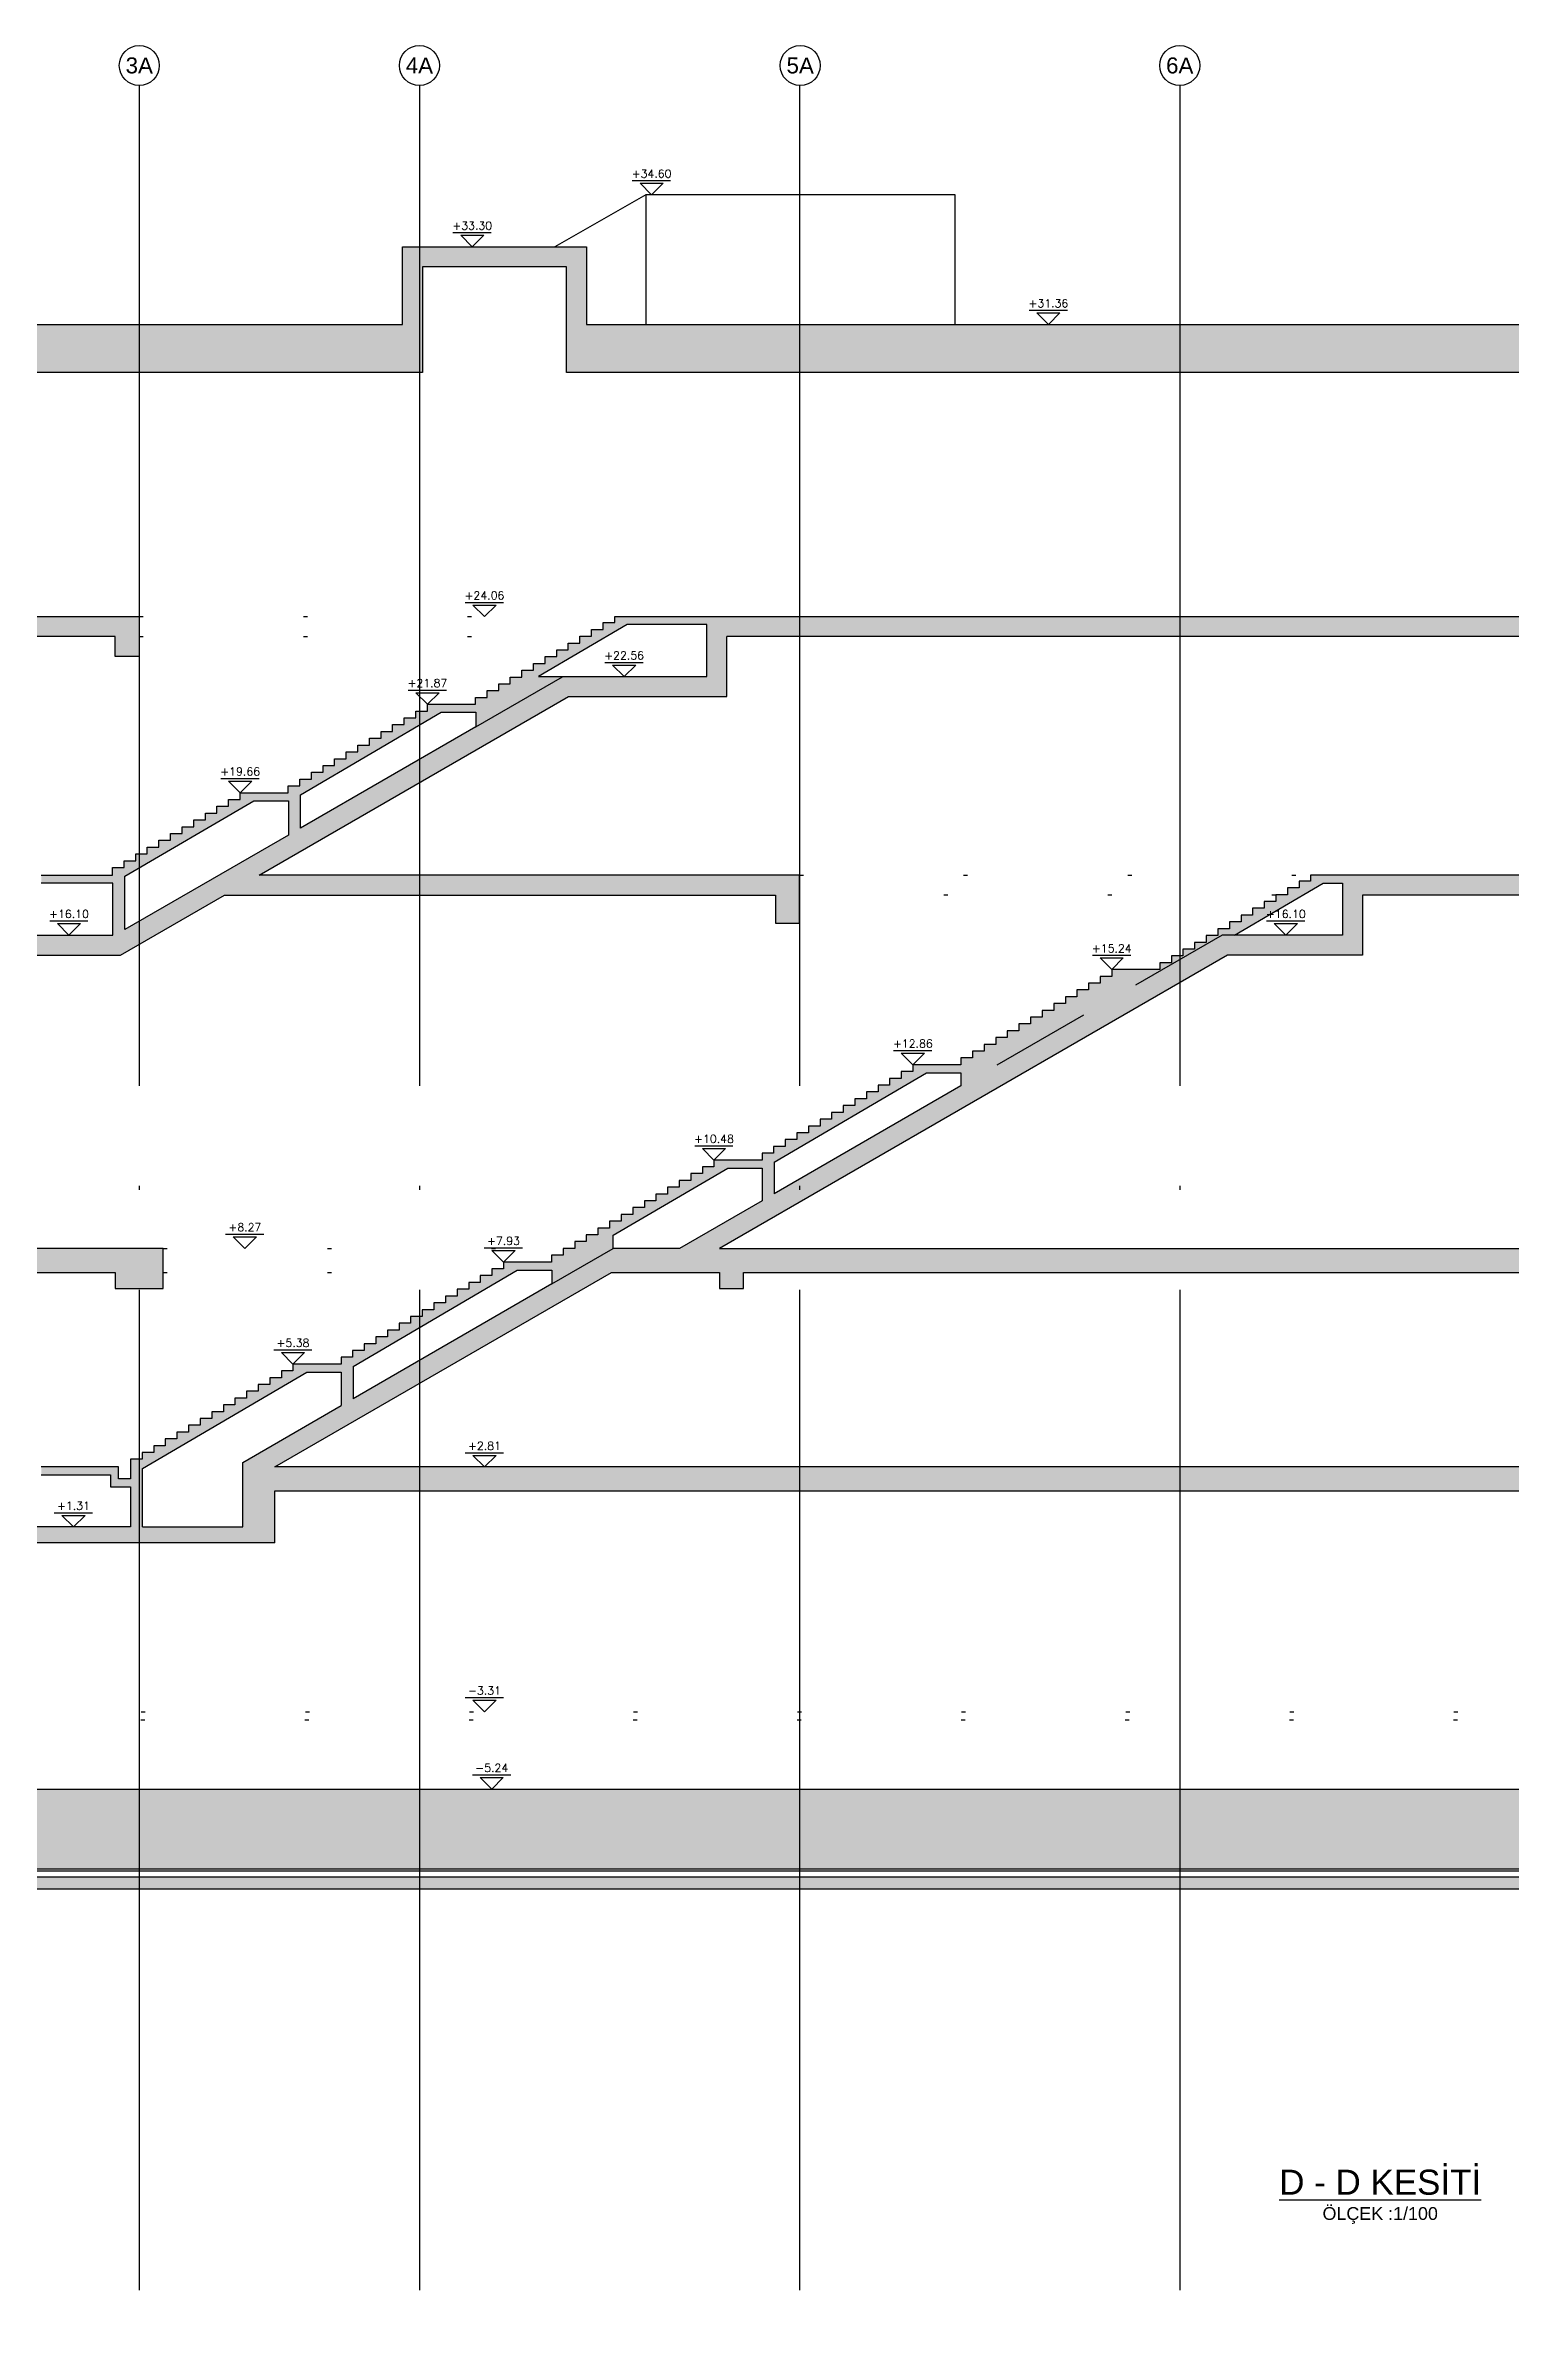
# Model space of a CAD drawing. Header units: inches. Extents: x 400392 to 401495, y 4543971 to 4544133.
# Drawn here: x 400915.8 to 400952.4, y 4543985.5 to 4544042.3 of the extents above; entities that cross this region are included whole.
import ezdxf
from ezdxf.enums import TextEntityAlignment as Align

# ---------------------------------------------------------------- set-up
doc = ezdxf.new("R2010")
doc.units = ezdxf.units.IN
doc.header["$MEASUREMENT"] = 0
for name, pattern in [('AKS', [3, 2.5, -0.25, 0, -0.25]), ('CIZGI', [0.4, 0.25, -0.15]), ('CONTINU', [0]), ('Dot', [4, 0, -4])]:
    doc.linetypes.add(name, pattern=pattern)
for name, color, linetype in [('aks prota', 2, 'AKS'), ('caks prota', 4, 'Continuous'), ('görünüş prota', 4, 'Continuous'), ('kesik prota', 2, 'CIZGI'), ('kesit prota', 1, 'Continuous'), ('kesit tarama prota', 252, 'Continuous'), ('kot prota', 4, 'Continuous'), ('PRT-CST-rc_level', 6, 'Continuous'), ('PRT-CST-rc_levermark', 4, 'Continuous'), ('t35 prota', 3, 'Continuous'), ('taks prota', 7, 'Continuous'), ('tplan prota', 7, 'Continuous')]:
    doc.layers.add(name, color=color, linetype=linetype)
doc.styles.add('Arial', font='Arial.ttf')
doc.styles.add('OLCU', font='romanstw.shx')
doc.styles.add('TAKS', font='Arial Unicode.ttf')

# ---------------------------------------------------------------- blocks, each defined once
blk = doc.blocks.new('KOTK5')
at = {"layer": 'PRT-CST-rc_levermark'}
blk.add_line((217, 160), (-213, 160), dxfattribs=at)
blk.add_lwpolyline([(130, 130), (-130, 130), (0, 0)], close=True, dxfattribs=at)
at = {"layer": 'PRT-CST-rc_level', "style": 'OLCU'}
blk.add_attdef('000.00', text='', height=90, dxfattribs=at).set_placement((0, 193), align=Align.CENTER)

msp = doc.modelspace()

# ---------------------------------------------------------------- hatches: boundary and pattern name
at = {"layer": 'kesit tarama prota'}
h = msp.add_hatch(color=256, dxfattribs=at)
h.dxf.hatch_style = 1
h.paths.add_polyline_path([(401009.087, 4544035.373), (400929.311, 4544035.373), (400929.311, 4544037.313), (400924.708, 4544037.313), (400924.708, 4544035.373), (400903.884, 4544035.373), (400903.884, 4544004.623), (400903.484, 4544004.623), (400903.484, 4544004.223), (400905.884, 4544004.223), (400905.884, 4544006.223), (400913.984, 4544006.223), (400913.984, 4544004.923), (400921.521, 4544004.923), (400921.521, 4544006.223), (401005.385, 4544006.223), (401005.385, 4544005.553), (401009.468, 4544005.553), (401009.468, 4544005.953), (401008.787, 4544005.953), (401008.787, 4544021.113), (401009.087, 4544021.113), (401009.087, 4544021.613), (400989.648, 4544021.613), (400989.648, 4544020.313), (400991.689, 4544020.313), (400991.689, 4544021.113), (401005.385, 4544021.113), (401005.385, 4544012.283), (400995.602, 4544012.283), (400995.602, 4544014.583), (400996.293, 4544014.583), (400996.293, 4544014.983), (400973.825, 4544014.983), (400973.825, 4544014.583), (400974.506, 4544014.583), (400974.506, 4544012.283), (400932.632, 4544012.283), (400945.328, 4544019.613), (400948.697, 4544019.613), (400948.697, 4544021.113), (400953.892, 4544021.113), (400953.892, 4544019.613), (400960.192, 4544019.613), (400960.192, 4544021.113), (400978.418, 4544021.113), (400978.418, 4544020.313), (400979.61, 4544020.313), (400979.61, 4544019.613), (400981.917, 4544019.613), (400989.56, 4544016.043), (400989.56, 4544016.62), (400984.759, 4544018.863), (400985.629, 4544018.863), (400986.469, 4544018.478), (400986.469, 4544018.823), (400986.469, 4544018.993), (400986.098, 4544018.993), (400986.098, 4544019.163), (400984.325, 4544019.163), (400984.325, 4544019.333), (400983.955, 4544019.333), (400983.955, 4544019.503), (400983.544, 4544019.503), (400983.544, 4544019.43), (400982.083, 4544020.113), (400980.461, 4544020.113), (400980.461, 4544021.613), (400960.88, 4544021.613), (400968.605, 4544026.073), (400972.627, 4544026.073), (400972.627, 4544027.573), (400978.929, 4544027.573), (400978.929, 4544026.573), (400979.95, 4544026.573), (400979.95, 4544027.573), (401009.087, 4544027.573), (401009.087, 4544028.073), (400969.803, 4544028.073), (400969.803, 4544027.923), (400969.513, 4544027.923), (400969.513, 4544027.753), (400969.223, 4544027.753), (400969.223, 4544027.583), (400968.933, 4544027.583), (400968.933, 4544027.413), (400968.643, 4544027.413), (400968.643, 4544027.243), (400968.353, 4544027.243), (400968.353, 4544027.073), (400968.063, 4544027.073), (400968.063, 4544026.903), (400967.773, 4544026.903), (400967.773, 4544026.733), (400967.483, 4544026.733), (400967.483, 4544026.563), (400967.193, 4544026.563), (400967.193, 4544026.393), (400966.903, 4544026.393), (400966.903, 4544026.223), (400966.613, 4544026.223), (400966.613, 4544026.053), (400966.323, 4544026.053), (400966.323, 4544025.883), (400965.133, 4544025.883), (400965.133, 4544025.713), (400964.843, 4544025.713), (400964.843, 4544025.543), (400964.553, 4544025.543), (400964.553, 4544025.373), (400964.263, 4544025.373), (400964.263, 4544025.203), (400963.973, 4544025.203), (400963.973, 4544025.033), (400963.683, 4544025.033), (400963.683, 4544024.863), (400963.393, 4544024.863), (400963.393, 4544024.693), (400963.103, 4544024.693), (400963.103, 4544024.523), (400962.813, 4544024.523), (400962.813, 4544024.353), (400962.523, 4544024.353), (400962.523, 4544024.183), (400962.233, 4544024.183), (400962.233, 4544024.013), (400961.943, 4544024.013), (400961.943, 4544023.843), (400961.653, 4544023.843), (400961.653, 4544023.673), (400960.463, 4544023.673), (400960.463, 4544023.503), (400960.173, 4544023.503), (400960.173, 4544023.333), (400959.883, 4544023.333), (400959.883, 4544023.163), (400959.593, 4544023.163), (400959.593, 4544022.993), (400959.303, 4544022.993), (400959.303, 4544022.823), (400959.013, 4544022.823), (400959.013, 4544022.653), (400958.723, 4544022.653), (400958.723, 4544022.483), (400958.433, 4544022.483), (400958.433, 4544022.313), (400958.143, 4544022.313), (400958.143, 4544022.143), (400957.853, 4544022.143), (400957.853, 4544021.973), (400957.563, 4544021.973), (400957.563, 4544021.803), (400957.273, 4544021.803), (400957.273, 4544021.613), (400955.517, 4544021.613), (400955.517, 4544021.413), (400957.283, 4544021.413), (400957.283, 4544020.113), (400954.392, 4544020.113), (400954.392, 4544021.413), (400954.717, 4544021.413), (400954.717, 4544021.613), (400947.405, 4544021.613), (400947.405, 4544021.463), (400947.115, 4544021.463), (400947.115, 4544021.293), (400946.825, 4544021.293), (400946.825, 4544021.123), (400946.535, 4544021.123), (400946.535, 4544020.953), (400946.245, 4544020.953), (400946.245, 4544020.783), (400945.955, 4544020.783), (400945.955, 4544020.613), (400945.665, 4544020.613), (400945.665, 4544020.443), (400945.375, 4544020.443), (400945.375, 4544020.273), (400945.085, 4544020.273), (400945.085, 4544020.103), (400944.795, 4544020.103), (400944.795, 4544019.933), (400944.505, 4544019.933), (400944.505, 4544019.763), (400944.215, 4544019.763), (400944.215, 4544019.593), (400943.925, 4544019.593), (400943.925, 4544019.423), (400943.635, 4544019.423), (400943.635, 4544019.253), (400942.435, 4544019.253), (400942.435, 4544019.083), (400942.145, 4544019.083), (400942.145, 4544018.913), (400941.855, 4544018.913), (400941.855, 4544018.743), (400941.565, 4544018.743), (400941.565, 4544018.573), (400941.275, 4544018.573), (400941.275, 4544018.403), (400940.985, 4544018.403), (400940.985, 4544018.233), (400940.695, 4544018.233), (400940.695, 4544018.063), (400940.405, 4544018.063), (400940.405, 4544017.893), (400940.115, 4544017.893), (400940.115, 4544017.723), (400939.825, 4544017.723), (400939.825, 4544017.553), (400939.535, 4544017.553), (400939.535, 4544017.383), (400939.245, 4544017.383), (400939.245, 4544017.213), (400938.955, 4544017.213), (400938.955, 4544017.043), (400938.665, 4544017.043), (400938.665, 4544016.873), (400937.465, 4544016.873), (400937.465, 4544016.703), (400937.175, 4544016.703), (400937.175, 4544016.533), (400936.885, 4544016.533), (400936.885, 4544016.363), (400936.595, 4544016.363), (400936.595, 4544016.193), (400936.305, 4544016.193), (400936.305, 4544016.023), (400936.015, 4544016.023), (400936.015, 4544015.853), (400935.725, 4544015.853), (400935.725, 4544015.683), (400935.435, 4544015.683), (400935.435, 4544015.513), (400935.145, 4544015.513), (400935.145, 4544015.343), (400934.855, 4544015.343), (400934.855, 4544015.173), (400934.565, 4544015.173), (400934.565, 4544015.003), (400934.275, 4544015.003), (400934.275, 4544014.833), (400933.985, 4544014.833), (400933.985, 4544014.663), (400933.695, 4544014.663), (400933.695, 4544014.493), (400932.495, 4544014.493), (400932.495, 4544014.323), (400932.205, 4544014.323), (400932.205, 4544014.153), (400931.915, 4544014.153), (400931.915, 4544013.983), (400931.625, 4544013.983), (400931.625, 4544013.813), (400931.335, 4544013.813), (400931.335, 4544013.643), (400931.045, 4544013.643), (400931.045, 4544013.473), (400930.755, 4544013.473), (400930.755, 4544013.303), (400930.465, 4544013.303), (400930.465, 4544013.133), (400930.175, 4544013.133), (400930.175, 4544012.963), (400929.885, 4544012.963), (400929.885, 4544012.793), (400929.595, 4544012.793), (400929.595, 4544012.623), (400929.305, 4544012.623), (400929.305, 4544012.453), (400929.015, 4544012.453), (400929.015, 4544012.283), (400928.725, 4544012.283), (400928.725, 4544012.113), (400928.435, 4544012.113), (400928.435, 4544011.943), (400927.235, 4544011.943), (400927.235, 4544011.773), (400926.945, 4544011.773), (400926.945, 4544011.603), (400926.655, 4544011.603), (400926.655, 4544011.433), (400926.365, 4544011.433), (400926.365, 4544011.263), (400926.075, 4544011.263), (400926.075, 4544011.093), (400925.785, 4544011.093), (400925.785, 4544010.923), (400925.495, 4544010.923), (400925.495, 4544010.753), (400925.205, 4544010.753), (400925.205, 4544010.583), (400924.915, 4544010.583), (400924.915, 4544010.413), (400924.625, 4544010.413), (400924.625, 4544010.243), (400924.335, 4544010.243), (400924.335, 4544010.073), (400924.045, 4544010.073), (400924.045, 4544009.903), (400923.755, 4544009.903), (400923.755, 4544009.733), (400923.465, 4544009.733), (400923.465, 4544009.563), (400923.175, 4544009.563), (400923.175, 4544009.393), (400921.975, 4544009.393), (400921.975, 4544009.223), (400921.685, 4544009.223), (400921.685, 4544009.053), (400921.395, 4544009.053), (400921.395, 4544008.883), (400921.105, 4544008.883), (400921.105, 4544008.713), (400920.815, 4544008.713), (400920.815, 4544008.543), (400920.525, 4544008.543), (400920.525, 4544008.373), (400920.235, 4544008.373), (400920.235, 4544008.203), (400919.945, 4544008.203), (400919.945, 4544008.033), (400919.655, 4544008.033), (400919.655, 4544007.863), (400919.365, 4544007.863), (400919.365, 4544007.693), (400919.075, 4544007.693), (400919.075, 4544007.523), (400918.785, 4544007.523), (400918.785, 4544007.353), (400918.495, 4544007.353), (400918.495, 4544007.183), (400918.205, 4544007.183), (400918.205, 4544007.013), (400917.915, 4544007.013), (400917.915, 4544006.523), (400917.615, 4544006.523), (400917.615, 4544006.823), (400915.684, 4544006.823), (400915.684, 4544006.623), (400917.415, 4544006.623), (400917.415, 4544006.323), (400917.915, 4544006.323), (400917.915, 4544005.323), (400914.584, 4544005.323), (400914.584, 4544006.623), (400914.884, 4544006.623), (400914.884, 4544006.823), (400905.884, 4544006.823), (400905.884, 4544011.683), (400917.534, 4544011.683), (400917.534, 4544011.283), (400918.734, 4544011.283), (400918.734, 4544012.283), (400905.384, 4544012.283), (400905.384, 4544021.113), (400912.934, 4544021.113), (400912.934, 4544019.613), (400917.668, 4544019.613), (400920.266, 4544021.113), (400934.034, 4544021.113), (400934.034, 4544020.413), (400934.634, 4544020.413), (400934.634, 4544021.613), (400921.132, 4544021.613), (400928.857, 4544026.073), (400932.819, 4544026.073), (400932.819, 4544027.573), (400960.634, 4544027.573), (400960.634, 4544028.073), (400930.015, 4544028.073), (400930.015, 4544027.923), (400929.725, 4544027.923), (400929.725, 4544027.753), (400929.435, 4544027.753), (400929.435, 4544027.583), (400929.145, 4544027.583), (400929.145, 4544027.413), (400928.855, 4544027.413), (400928.855, 4544027.243), (400928.565, 4544027.243), (400928.565, 4544027.073), (400928.275, 4544027.073), (400928.275, 4544026.903), (400927.985, 4544026.903), (400927.985, 4544026.733), (400927.695, 4544026.733), (400927.695, 4544026.563), (400927.405, 4544026.563), (400927.405, 4544026.393), (400927.115, 4544026.393), (400927.115, 4544026.223), (400926.825, 4544026.223), (400926.825, 4544026.053), (400926.535, 4544026.053), (400926.535, 4544025.883), (400925.335, 4544025.883), (400925.335, 4544025.713), (400925.045, 4544025.713), (400925.045, 4544025.543), (400924.755, 4544025.543), (400924.755, 4544025.373), (400924.465, 4544025.373), (400924.465, 4544025.203), (400924.175, 4544025.203), (400924.175, 4544025.033), (400923.885, 4544025.033), (400923.885, 4544024.863), (400923.595, 4544024.863), (400923.595, 4544024.693), (400923.305, 4544024.693), (400923.305, 4544024.523), (400923.015, 4544024.523), (400923.015, 4544024.353), (400922.725, 4544024.353), (400922.725, 4544024.183), (400922.435, 4544024.183), (400922.435, 4544024.013), (400922.145, 4544024.013), (400922.145, 4544023.843), (400921.855, 4544023.843), (400921.855, 4544023.673), (400920.655, 4544023.673), (400920.655, 4544023.503), (400920.365, 4544023.503), (400920.365, 4544023.333), (400920.075, 4544023.333), (400920.075, 4544023.163), (400919.785, 4544023.163), (400919.785, 4544022.993), (400919.495, 4544022.993), (400919.495, 4544022.823), (400919.205, 4544022.823), (400919.205, 4544022.653), (400918.915, 4544022.653), (400918.915, 4544022.483), (400918.625, 4544022.483), (400918.625, 4544022.313), (400918.335, 4544022.313), (400918.335, 4544022.143), (400918.045, 4544022.143), (400918.045, 4544021.973), (400917.755, 4544021.973), (400917.755, 4544021.803), (400917.465, 4544021.803), (400917.465, 4544021.613), (400915.684, 4544021.613), (400915.684, 4544021.413), (400917.475, 4544021.413), (400917.475, 4544020.113), (400913.434, 4544020.113), (400913.434, 4544021.113), (400914.584, 4544021.113), (400914.584, 4544021.413), (400914.884, 4544021.413), (400914.884, 4544021.613), (400905.384, 4544021.613), (400905.384, 4544027.573), (400917.534, 4544027.573), (400917.534, 4544027.073), (400918.134, 4544027.073), (400918.134, 4544028.073), (400905.384, 4544028.073), (400905.384, 4544034.173), (400925.208, 4544034.173), (400925.208, 4544036.813), (400928.811, 4544036.813), (400928.811, 4544034.173), (401009.087, 4544034.173)])
h.paths.add_polyline_path([(400932.319, 4544027.873), (400932.319, 4544026.573), (400928.108, 4544026.573), (400930.325, 4544027.873)], flags=16)
h.paths.add_polyline_path([(400926.545, 4544025.683), (400926.545, 4544025.316), (400922.165, 4544022.787), (400922.165, 4544023.623), (400925.679, 4544025.683)], flags=16)
h.paths.add_polyline_path([(400945.498, 4544020.113), (400947.715, 4544021.413), (400948.197, 4544021.413), (400948.197, 4544020.113)], flags=16)
h.paths.add_polyline_path([(400937.809, 4544016.673), (400938.665, 4544016.673), (400938.665, 4544016.343), (400933.995, 4544013.647), (400933.995, 4544014.437)], flags=16)
h.paths.add_polyline_path([(400921.865, 4544023.473), (400921.865, 4544022.614), (400917.775, 4544020.252), (400917.775, 4544021.583), (400920.999, 4544023.473)], flags=16)
h.paths.add_polyline_path([(400933.695, 4544014.293), (400933.695, 4544013.474), (400931.632, 4544012.283), (400929.978, 4544012.283), (400929.978, 4544012.615), (400932.839, 4544014.293)], flags=16)
h.paths.add_polyline_path([(400959.62, 4544011.683), (400959.62, 4544011.283), (401005.385, 4544011.283), (401005.385, 4544006.823), (400921.521, 4544006.823), (400929.938, 4544011.683), (400932.634, 4544011.683), (400932.634, 4544011.283), (400933.234, 4544011.283), (400933.234, 4544011.683)], flags=16)
h.paths.add_polyline_path([(400928.445, 4544011.743), (400928.445, 4544011.398), (400923.475, 4544008.529), (400923.475, 4544009.337), (400927.579, 4544011.743)], flags=16)
h.paths.add_polyline_path([(400957.583, 4544021.583), (400960.808, 4544023.473), (400961.653, 4544023.473), (400961.653, 4544022.637), (400959.692, 4544021.505), (400959.692, 4544020.113), (400957.583, 4544020.113)], flags=16)
h.paths.add_polyline_path([(400961.953, 4544023.617), (400965.478, 4544025.683), (400966.323, 4544025.683), (400966.323, 4544025.333), (400961.953, 4544022.81)], flags=16)
h.paths.add_polyline_path([(400923.175, 4544009.193), (400923.175, 4544008.356), (400920.721, 4544006.938), (400920.721, 4544005.323), (400918.215, 4544005.323), (400918.215, 4544006.787), (400922.319, 4544009.193)], flags=16)
h.paths.add_polyline_path([(400968.471, 4544026.91), (400970.113, 4544027.873), (400972.127, 4544027.873), (400972.127, 4544026.573), (400968.471, 4544026.573)], flags=16)
h.paths.add_polyline_path([(400975.016, 4544014.583), (400995.093, 4544014.583), (400995.093, 4544012.283), (400975.016, 4544012.283)], flags=16)
h = msp.add_hatch(color=256, dxfattribs=at)
h.dxf.hatch_style = 1
h.paths.add_polyline_path([(401009.468, 4543997.981), (401008.787, 4543997.981), (401008.787, 4543998.773), (400905.52, 4543998.773), (400905.384, 4543998.773), (400905.384, 4543998.773), (400903.884, 4543998.773), (400903.884, 4543997.773), (400903.484, 4543997.773), (400903.484, 4543997.373), (400903.884, 4543997.373), (400903.884, 4543996.773), (400973.295, 4543996.773), (400973.57, 4543996.223), (400996.538, 4543996.223), (400996.813, 4543996.773), (401008.787, 4543996.773), (401008.787, 4543997.581), (401009.468, 4543997.581)])
h = msp.add_hatch(dxfattribs=at)
h.set_pattern_fill('AR-CONC', color=253, scale=0.001)
h.set_pattern_definition([(50, (401077.21183, 4543690.58115), (0.18218467, -0.015939086), [0.01905, -0.20955]), (355, (401077.21183, 4543690.58115), (-0.03524342, 0.19105685), [0.01524, -0.16764058]), (100.451445, (401077.22701, 4543690.57982), (0.14694125, 0.17511775), [0.01619001, -0.17809024]), (46.1842, (401077.21183, 4543690.63195), (0.27107904, -0.04204233), [0.028575, -0.314325]), (96.63556, (401077.23442, 4543690.62845), (0.23740413, 0.24742612), [0.02428502, -0.2671356]), (351.18415, (401077.21183, 4543690.63195), (0.23740413, 0.24742612), [0.02285997, -0.25145973]), (21, (401077.23723, 4543690.61925), (0.15161439, -0.1022652), [0.01905, -0.20955]), (326, (401077.23723, 4543690.61925), (0.06180203, 0.18418797), [0.01524, -0.16764]), (71.451445, (401077.24986, 4543690.61073), (0.21341642, 0.08192277), [0.01619001, -0.17808994]), (37.5, (401077.21183, 4543690.58115), (0.003088603, 0.084555039), [0, -0.165608, 0, -0.17018, 0, -0.168275]), (7.5, (401077.21183, 4543690.58115), (0.066819663, 0.100180575), [0, -0.097028, 0, -0.161798, 0, -0.064135]), (327.5, (401077.15519, 4543690.58115), (0.135590595, -0.005728744), [0, -0.0635, 0, -0.19812, 0, -0.26289]), (317.5, (401077.12979, 4543690.58115), (0.14812918, 0.02542649), [0, -0.08255, 0, -0.131572, 0, -0.18669])])
h.paths.add_polyline_path([(400996.847, 4543995.723), (400997.122, 4543996.273), (401009.587, 4543996.273), (401009.587, 4543996.573), (400996.936, 4543996.573), (400996.661, 4543996.023), (400973.447, 4543996.023), (400973.172, 4543996.573), (400903.084, 4543996.573), (400903.084, 4543996.273), (400972.986, 4543996.273), (400973.261, 4543995.723)])

# ---------------------------------------------------------------- linework, layer by layer
at = {"layer": 'aks prota', "ltscale": 10}
for p, q in [((400918.134, 4544041.346), (400918.134, 4543985.541)), ((400925.134, 4544041.346), (400925.134, 4543985.541)), ((400934.634, 4544041.346), (400934.634, 4543985.541)), ((400944.134, 4544041.346), (400944.134, 4543985.541))]:
    msp.add_line(p, q, dxfattribs=at)
at = {"layer": 'caks prota', "ltscale": 0.05}
for centre in [(400918.134, 4544041.846), (400925.134, 4544041.846), (400934.65, 4544041.846), (400944.134, 4544041.846)]:
    msp.add_circle(centre, 0.5, dxfattribs=at)
at = {"layer": 'görünüş prota', "color": 4}
for p, q in [((400930.796, 4544038.613), (400930.796, 4544035.373)), ((400938.525, 4544038.613), (400930.796, 4544038.613)), ((400938.525, 4544035.373), (400938.525, 4544038.613))]:
    msp.add_line(p, q, dxfattribs=at)
at = {"layer": 'görünüş prota', "color": 4, "linetype": 'Dot'}
for p, q in [((400905.884, 4544000.703), (401005.385, 4544000.703)), ((400905.874, 4544000.502), (401005.374, 4544000.502))]:
    msp.add_line(p, q, dxfattribs=at)
at = {"layer": 'görünüş prota', "color": 4}
msp.add_lwpolyline([(400930.796, 4544038.613), (400928.514, 4544037.313)], dxfattribs=at)
at = {"layer": 'görünüş prota', "color": 4, "linetype": 'Dot'}
for points in [[(400918.134, 4544028.073), (400930.015, 4544028.073)], [(400918.134, 4544027.573), (400929.145, 4544027.573)], [(400934.634, 4544021.613), (400947.405, 4544021.613)], [(400946.535, 4544021.113), (400934.634, 4544021.113)], [(400918.734, 4544012.283), (400928.725, 4544012.283)], [(400918.734, 4544011.683), (400926.945, 4544011.683)]]:
    msp.add_lwpolyline(points, dxfattribs=at)
at = {"layer": 'görünüş prota'}
for points in [[(401009.587, 4543996.723), (400996.844, 4543996.723), (400996.569, 4543996.173), (400973.539, 4543996.173), (400973.264, 4543996.723), (400903.084, 4543996.723)], [(401009.587, 4543996.573), (400996.936, 4543996.573), (400996.661, 4543996.023), (400973.447, 4543996.023), (400973.172, 4543996.573), (400903.084, 4543996.573)], [(401009.587, 4543996.273), (400997.122, 4543996.273), (400996.847, 4543995.723), (400973.261, 4543995.723), (400972.986, 4543996.273), (400903.084, 4543996.273)]]:
    msp.add_lwpolyline(points, dxfattribs=at)
at = {"layer": 'kesik prota', "ltscale": 10}
for points in [[(400926.545, 4544025.316), (400928.723, 4544026.573)], [(400945.498, 4544020.113), (400945.194, 4544020.113), (400938.665, 4544016.343)], [(400928.445, 4544011.398), (400929.978, 4544012.283)]]:
    msp.add_lwpolyline(points, dxfattribs=at)
at = {"layer": 'kesit prota'}
for p, q in [((400933.995, 4544014.437), (400933.995, 4544013.647)), ((400923.475, 4544009.337), (400923.475, 4544008.529))]:
    msp.add_line(p, q, dxfattribs=at)
at = {"layer": 'kesit prota', "color": 1}
for p, q in [((400920.721, 4544006.938), (400923.175, 4544008.356)), ((400921.521, 4544004.923), (400921.521, 4544006.223)), ((400921.521, 4544006.223), (401005.385, 4544006.223)), ((400921.521, 4544004.923), (400913.984, 4544004.923))]:
    msp.add_line(p, q, dxfattribs=at)
for points in [[(400903.884, 4544035.373), (400924.708, 4544035.373), (400924.708, 4544037.313), (400929.311, 4544037.313), (400929.311, 4544035.373), (401009.087, 4544035.373), (401009.087, 4544034.173), (400928.811, 4544034.173), (400928.811, 4544036.813)], [(400928.811, 4544036.813), (400925.208, 4544036.813), (400925.208, 4544034.173), (400905.384, 4544034.173), (400905.384, 4544028.073), (400918.134, 4544028.073), (400918.134, 4544027.073), (400917.534, 4544027.073), (400917.534, 4544027.573)], [(400915.684, 4544021.613), (400917.465, 4544021.613), (400917.465, 4544021.803), (400917.755, 4544021.803), (400917.755, 4544021.973), (400918.045, 4544021.973), (400918.045, 4544022.143), (400918.335, 4544022.143), (400918.335, 4544022.313), (400918.625, 4544022.313), (400918.625, 4544022.483), (400918.915, 4544022.483), (400918.915, 4544022.653), (400919.205, 4544022.653), (400919.205, 4544022.823), (400919.495, 4544022.823), (400919.495, 4544022.993), (400919.785, 4544022.993), (400919.785, 4544023.163), (400920.075, 4544023.163), (400920.075, 4544023.333), (400920.365, 4544023.333), (400920.365, 4544023.503), (400920.655, 4544023.503), (400920.655, 4544023.673), (400921.855, 4544023.673), (400921.855, 4544023.843), (400922.145, 4544023.843), (400922.145, 4544024.013), (400922.435, 4544024.013), (400922.435, 4544024.183), (400922.725, 4544024.183), (400922.725, 4544024.353), (400923.015, 4544024.353), (400923.015, 4544024.523), (400923.305, 4544024.523), (400923.305, 4544024.693), (400923.595, 4544024.693), (400923.595, 4544024.863), (400923.885, 4544024.863), (400923.885, 4544025.033), (400924.175, 4544025.033), (400924.175, 4544025.203), (400924.465, 4544025.203), (400924.465, 4544025.373), (400924.755, 4544025.373), (400924.755, 4544025.543), (400925.045, 4544025.543), (400925.045, 4544025.713), (400925.335, 4544025.713), (400925.335, 4544025.883), (400926.535, 4544025.883), (400926.535, 4544026.053), (400926.825, 4544026.053), (400926.825, 4544026.223), (400927.115, 4544026.223), (400927.115, 4544026.393), (400927.405, 4544026.393), (400927.405, 4544026.563), (400927.695, 4544026.563), (400927.695, 4544026.733), (400927.985, 4544026.733), (400927.985, 4544026.903), (400928.275, 4544026.903), (400928.275, 4544027.073), (400928.565, 4544027.073), (400928.565, 4544027.243), (400928.855, 4544027.243), (400928.855, 4544027.413), (400929.145, 4544027.413), (400929.145, 4544027.583), (400929.435, 4544027.583), (400929.435, 4544027.753), (400929.725, 4544027.753), (400929.725, 4544027.923), (400930.015, 4544027.923), (400930.015, 4544028.073), (400960.634, 4544028.073)], [(400917.534, 4544027.573), (400905.384, 4544027.573)], [(400912.934, 4544019.613), (400917.668, 4544019.613), (400920.266, 4544021.113), (400934.034, 4544021.113), (400934.034, 4544020.413), (400934.634, 4544020.413), (400934.634, 4544021.613), (400921.132, 4544021.613), (400928.857, 4544026.073), (400932.819, 4544026.073), (400932.819, 4544027.573)], [(400930.325, 4544027.873), (400928.108, 4544026.573), (400932.319, 4544026.573), (400932.319, 4544027.873), (400930.325, 4544027.873)], [(400960.634, 4544027.573), (400932.819, 4544027.573)], [(400913.434, 4544020.113), (400917.475, 4544020.113), (400917.475, 4544021.413), (400915.684, 4544021.413)], [(400954.717, 4544021.613), (400947.405, 4544021.613), (400947.405, 4544021.463), (400947.115, 4544021.463), (400947.115, 4544021.293), (400946.825, 4544021.293), (400946.825, 4544021.123), (400946.535, 4544021.123), (400946.535, 4544020.953), (400946.245, 4544020.953), (400946.245, 4544020.783), (400945.955, 4544020.783), (400945.955, 4544020.613), (400945.665, 4544020.613), (400945.665, 4544020.443), (400945.375, 4544020.443), (400945.375, 4544020.273), (400945.085, 4544020.273), (400945.085, 4544020.103), (400944.795, 4544020.103), (400944.795, 4544019.933), (400944.505, 4544019.933), (400944.505, 4544019.763), (400944.215, 4544019.763), (400944.215, 4544019.593), (400943.925, 4544019.593), (400943.925, 4544019.423), (400943.635, 4544019.423), (400943.635, 4544019.253), (400942.435, 4544019.253), (400942.435, 4544019.083), (400942.145, 4544019.083), (400942.145, 4544018.913), (400941.855, 4544018.913), (400941.855, 4544018.743), (400941.565, 4544018.743), (400941.565, 4544018.573), (400941.275, 4544018.573), (400941.275, 4544018.403), (400940.985, 4544018.403), (400940.985, 4544018.233), (400940.695, 4544018.233), (400940.695, 4544018.063), (400940.405, 4544018.063), (400940.405, 4544017.893), (400940.115, 4544017.893), (400940.115, 4544017.723), (400939.825, 4544017.723), (400939.825, 4544017.553), (400939.535, 4544017.553), (400939.535, 4544017.383), (400939.245, 4544017.383), (400939.245, 4544017.213), (400938.955, 4544017.213), (400938.955, 4544017.043), (400938.665, 4544017.043), (400938.665, 4544016.873), (400937.465, 4544016.873), (400937.465, 4544016.703), (400937.175, 4544016.703), (400937.175, 4544016.533), (400936.885, 4544016.533), (400936.885, 4544016.363), (400936.595, 4544016.363), (400936.595, 4544016.193), (400936.305, 4544016.193), (400936.305, 4544016.023), (400936.015, 4544016.023), (400936.015, 4544015.853), (400935.725, 4544015.853), (400935.725, 4544015.683), (400935.435, 4544015.683), (400935.435, 4544015.513), (400935.145, 4544015.513), (400935.145, 4544015.343), (400934.855, 4544015.343), (400934.855, 4544015.173), (400934.565, 4544015.173), (400934.565, 4544015.003), (400934.275, 4544015.003), (400934.275, 4544014.833), (400933.985, 4544014.833), (400933.985, 4544014.663), (400933.695, 4544014.663), (400933.695, 4544014.493), (400932.495, 4544014.493), (400932.495, 4544014.323), (400932.205, 4544014.323), (400932.205, 4544014.153), (400931.915, 4544014.153), (400931.915, 4544013.983), (400931.625, 4544013.983), (400931.625, 4544013.813), (400931.335, 4544013.813), (400931.335, 4544013.643), (400931.045, 4544013.643), (400931.045, 4544013.473), (400930.755, 4544013.473), (400930.755, 4544013.303), (400930.465, 4544013.303), (400930.465, 4544013.133), (400930.175, 4544013.133), (400930.175, 4544012.963), (400929.885, 4544012.963), (400929.885, 4544012.793), (400929.595, 4544012.793), (400929.595, 4544012.623), (400929.305, 4544012.623), (400929.305, 4544012.453), (400929.015, 4544012.453), (400929.015, 4544012.283), (400928.725, 4544012.283), (400928.725, 4544012.113), (400928.435, 4544012.113), (400928.435, 4544011.943), (400927.235, 4544011.943), (400927.235, 4544011.773), (400926.945, 4544011.773), (400926.945, 4544011.603), (400926.655, 4544011.603), (400926.655, 4544011.433), (400926.365, 4544011.433), (400926.365, 4544011.263), (400926.075, 4544011.263), (400926.075, 4544011.093), (400925.785, 4544011.093), (400925.785, 4544010.923), (400925.495, 4544010.923), (400925.495, 4544010.753), (400925.205, 4544010.753), (400925.205, 4544010.583), (400924.915, 4544010.583), (400924.915, 4544010.413), (400924.625, 4544010.413), (400924.625, 4544010.243), (400924.335, 4544010.243), (400924.335, 4544010.073), (400924.045, 4544010.073), (400924.045, 4544009.903), (400923.755, 4544009.903), (400923.755, 4544009.733), (400923.465, 4544009.733), (400923.465, 4544009.563), (400923.175, 4544009.563), (400923.175, 4544009.393), (400921.975, 4544009.393), (400921.975, 4544009.223), (400921.685, 4544009.223), (400921.685, 4544009.053), (400921.395, 4544009.053), (400921.395, 4544008.883), (400921.105, 4544008.883), (400921.105, 4544008.713), (400920.815, 4544008.713), (400920.815, 4544008.543), (400920.525, 4544008.543), (400920.525, 4544008.373), (400920.235, 4544008.373), (400920.235, 4544008.203), (400919.945, 4544008.203), (400919.945, 4544008.033), (400919.655, 4544008.033), (400919.655, 4544007.863), (400919.365, 4544007.863), (400919.365, 4544007.693), (400919.075, 4544007.693), (400919.075, 4544007.523), (400918.785, 4544007.523), (400918.785, 4544007.353), (400918.495, 4544007.353), (400918.495, 4544007.183), (400918.205, 4544007.183), (400918.205, 4544007.013), (400917.915, 4544007.013), (400917.915, 4544006.523), (400917.615, 4544006.523), (400917.615, 4544006.823), (400915.684, 4544006.823)], [(400953.892, 4544021.113), (400948.697, 4544021.113), (400948.697, 4544019.613), (400945.328, 4544019.613), (400932.632, 4544012.283), (400974.506, 4544012.283)], [(400905.884, 4544011.683), (400917.534, 4544011.683), (400917.534, 4544011.283), (400918.734, 4544011.283), (400918.734, 4544012.283), (400905.384, 4544012.283)], [(400932.634, 4544011.683), (400932.634, 4544011.283), (400933.234, 4544011.283), (400933.234, 4544011.683), (400959.62, 4544011.683), (400959.62, 4544011.283), (401005.385, 4544011.283), (401005.385, 4544006.823), (400921.521, 4544006.823), (400929.938, 4544011.683), (400932.634, 4544011.683)], [(400915.684, 4544006.623), (400917.415, 4544006.623), (400917.415, 4544006.323), (400917.915, 4544006.323), (400917.915, 4544005.323), (400914.584, 4544005.323)], [(400918.215, 4544005.323), (400920.721, 4544005.323), (400920.721, 4544006.938)], [(400903.884, 4543997.373), (400903.484, 4543997.373), (400903.484, 4543997.773), (400903.884, 4543997.773), (400903.884, 4543998.773), (400905.384, 4543998.773), (400905.384, 4543998.773), (401008.787, 4543998.773), (401008.787, 4543997.981), (401009.468, 4543997.981), (401009.468, 4543997.581), (401008.787, 4543997.581), (401008.787, 4543996.773), (400996.813, 4543996.773), (400996.538, 4543996.223), (400973.57, 4543996.223)], [(400973.57, 4543996.223), (400973.295, 4543996.773), (400903.884, 4543996.773), (400903.884, 4543997.373)]]:
    msp.add_lwpolyline(points, dxfattribs=at)
at = {"layer": 'kesit prota'}
for points in [[(400926.545, 4544025.683), (400926.545, 4544025.316), (400922.165, 4544022.787), (400922.165, 4544023.623), (400925.679, 4544025.683)], [(400933.695, 4544014.293), (400933.695, 4544013.474), (400931.632, 4544012.283), (400929.978, 4544012.283), (400929.978, 4544012.615), (400932.839, 4544014.293)]]:
    msp.add_lwpolyline(points, close=True, dxfattribs=at)
for points in [[(400917.775, 4544021.583), (400920.999, 4544023.473), (400921.865, 4544023.473), (400921.865, 4544022.614), (400917.775, 4544020.252), (400917.775, 4544021.583)], [(400948.197, 4544021.413), (400948.197, 4544020.113), (400945.498, 4544020.113), (400947.715, 4544021.413), (400948.197, 4544021.413)], [(400933.995, 4544014.437), (400937.809, 4544016.673), (400938.665, 4544016.673), (400938.665, 4544016.343), (400933.995, 4544013.647)], [(400923.475, 4544009.337), (400927.579, 4544011.743), (400928.445, 4544011.743), (400928.445, 4544011.398), (400923.475, 4544008.529)], [(400918.215, 4544005.323), (400918.215, 4544006.787), (400922.319, 4544009.193), (400923.175, 4544009.193), (400923.175, 4544008.356)]]:
    msp.add_lwpolyline(points, dxfattribs=at)

# ---------------------------------------------------------------- block references
at = {"layer": 'kot prota', "linetype": 'CONTINU', "ltscale": 0.1}
ref = msp.add_blockref('KOTK5', (400930.936, 4544038.613), dxfattribs=dict(at, xscale=-0.002222222222222222, yscale=0.002222222222222222, zscale=0.002222222222222222, rotation=359.9999999999229))
ref.add_attrib('000.00', '+34.60', dxfattribs={"layer": 'PRT-CST-rc_level', "height": 0.2, "style": 'OLCU'}).set_placement((400930.936, 4544039.042), align=Align.CENTER)
ref = msp.add_blockref('KOTK5', (400926.454, 4544037.313), dxfattribs=dict(at, xscale=-0.002222222222222222, yscale=0.002222222222222222, zscale=0.002222222222222222, rotation=359.9999999999229))
ref.add_attrib('000.00', '+33.30', dxfattribs={"layer": 'PRT-CST-rc_level', "height": 0.2, "style": 'OLCU'}).set_placement((400926.454, 4544037.742), align=Align.CENTER)
ref = msp.add_blockref('KOTK5', (400940.852, 4544035.373), dxfattribs=dict(at, xscale=-0.002222222222222222, yscale=0.002222222222222222, zscale=0.002222222222222222, rotation=359.9999999999229))
ref.add_attrib('000.00', '+31.36', dxfattribs={"layer": 'PRT-CST-rc_level', "height": 0.2, "style": 'OLCU'}).set_placement((400940.852, 4544035.802), align=Align.CENTER)
ref = msp.add_blockref('KOTK5', (400926.76, 4544028.073), dxfattribs=dict(at, xscale=-0.002222222222222222, yscale=0.002222222222222222, zscale=0.002222222222222222, rotation=359.9999999999229))
ref.add_attrib('000.00', '+24.06', dxfattribs={"layer": 'PRT-CST-rc_level', "height": 0.2, "style": 'OLCU'}).set_placement((400926.76, 4544028.502), align=Align.CENTER)
ref = msp.add_blockref('KOTK5', (400930.25, 4544026.573), dxfattribs=dict(at, xscale=-0.002222222222222222, yscale=0.002222222222222222, zscale=0.002222222222222222, rotation=359.9999999999229))
ref.add_attrib('000.00', '+22.56', dxfattribs={"layer": 'PRT-CST-rc_level', "height": 0.2, "style": 'OLCU'}).set_placement((400930.25, 4544027.002), align=Align.CENTER)
ref = msp.add_blockref('KOTK5', (400925.335, 4544025.883), dxfattribs=dict(at, xscale=-0.002222222222222222, yscale=0.002222222222222222, zscale=0.002222222222222222, rotation=359.9999999999229))
ref.add_attrib('000.00', '+21.87', dxfattribs={"layer": 'PRT-CST-rc_level', "height": 0.2, "style": 'OLCU'}).set_placement((400925.335, 4544026.312), align=Align.CENTER)
ref = msp.add_blockref('KOTK5', (400920.655, 4544023.673), dxfattribs=dict(at, xscale=-0.002222222222222222, yscale=0.002222222222222222, zscale=0.002222222222222222, rotation=359.9999999999229))
ref.add_attrib('000.00', '+19.66', dxfattribs={"layer": 'PRT-CST-rc_level', "height": 0.2, "style": 'OLCU'}).set_placement((400920.655, 4544024.102), align=Align.CENTER)
ref = msp.add_blockref('KOTK5', (400916.377, 4544020.113), dxfattribs=dict(at, xscale=-0.002222222222222222, yscale=0.002222222222222222, zscale=0.002222222222222222, rotation=359.9999999999229))
ref.add_attrib('000.00', '+16.10', dxfattribs={"layer": 'PRT-CST-rc_level', "height": 0.2, "style": 'OLCU'}).set_placement((400916.377, 4544020.542), align=Align.CENTER)
ref = msp.add_blockref('KOTK5', (400946.785, 4544020.113), dxfattribs=dict(at, xscale=-0.002222222222222222, yscale=0.002222222222222222, zscale=0.002222222222222222, rotation=359.9999999999229))
ref.add_attrib('000.00', '+16.10', dxfattribs={"layer": 'PRT-CST-rc_level', "height": 0.2, "style": 'OLCU'}).set_placement((400946.785, 4544020.542), align=Align.CENTER)
ref = msp.add_blockref('KOTK5', (400942.435, 4544019.253), dxfattribs=dict(at, xscale=-0.002222222222222222, yscale=0.002222222222222222, zscale=0.002222222222222222, rotation=359.9999999999229))
ref.add_attrib('000.00', '+15.24', dxfattribs={"layer": 'PRT-CST-rc_level', "height": 0.2, "style": 'OLCU'}).set_placement((400942.435, 4544019.682), align=Align.CENTER)
ref = msp.add_blockref('KOTK5', (400937.465, 4544016.873), dxfattribs=dict(at, xscale=-0.002222222222222222, yscale=0.002222222222222222, zscale=0.002222222222222222, rotation=359.9999999999229))
ref.add_attrib('000.00', '+12.86', dxfattribs={"layer": 'PRT-CST-rc_level', "height": 0.2, "style": 'OLCU'}).set_placement((400937.465, 4544017.302), align=Align.CENTER)
ref = msp.add_blockref('KOTK5', (400932.495, 4544014.493), dxfattribs=dict(at, xscale=-0.002222222222222222, yscale=0.002222222222222222, zscale=0.002222222222222222, rotation=359.9999999999229))
ref.add_attrib('000.00', '+10.48', dxfattribs={"layer": 'PRT-CST-rc_level', "height": 0.2, "style": 'OLCU'}).set_placement((400932.495, 4544014.922), align=Align.CENTER)
ref = msp.add_blockref('KOTK5', (400920.773, 4544012.283), dxfattribs=dict(at, xscale=-0.002222222222222222, yscale=0.002222222222222222, zscale=0.002222222222222222, rotation=359.9999999999229))
ref.add_attrib('000.00', '+8.27', dxfattribs={"layer": 'PRT-CST-rc_level', "height": 0.2, "style": 'OLCU'}).set_placement((400920.773, 4544012.712), align=Align.CENTER)
ref = msp.add_blockref('KOTK5', (400927.235, 4544011.943), dxfattribs=dict(at, xscale=-0.002222222222222222, yscale=0.002222222222222222, zscale=0.002222222222222222, rotation=359.9999999999229))
ref.add_attrib('000.00', '+7.93', dxfattribs={"layer": 'PRT-CST-rc_level', "height": 0.2, "style": 'OLCU'}).set_placement((400927.235, 4544012.372), align=Align.CENTER)
ref = msp.add_blockref('KOTK5', (400921.975, 4544009.393), dxfattribs=dict(at, xscale=-0.002222222222222222, yscale=0.002222222222222222, zscale=0.002222222222222222, rotation=359.9999999999229))
ref.add_attrib('000.00', '+5.38', dxfattribs={"layer": 'PRT-CST-rc_level', "height": 0.2, "style": 'OLCU'}).set_placement((400921.975, 4544009.822), align=Align.CENTER)
ref = msp.add_blockref('KOTK5', (400926.76, 4544006.823), dxfattribs=dict(at, xscale=-0.002222222222222222, yscale=0.002222222222222222, zscale=0.002222222222222222, rotation=359.9999999999229))
ref.add_attrib('000.00', '+2.81', dxfattribs={"layer": 'PRT-CST-rc_level', "height": 0.2, "style": 'OLCU'}).set_placement((400926.76, 4544007.252), align=Align.CENTER)
ref = msp.add_blockref('KOTK5', (400916.489, 4544005.323), dxfattribs=dict(at, xscale=-0.002222222222222222, yscale=0.002222222222222222, zscale=0.002222222222222222, rotation=359.9999999999229))
ref.add_attrib('000.00', '+1.31', dxfattribs={"layer": 'PRT-CST-rc_level', "height": 0.2, "style": 'OLCU'}).set_placement((400916.489, 4544005.752), align=Align.CENTER)
ref = msp.add_blockref('KOTK5', (400926.76, 4544000.703), dxfattribs=dict(at, xscale=-0.002222222222222222, yscale=0.002222222222222222, zscale=0.002222222222222222, rotation=359.9999999999229))
ref.add_attrib('000.00', '-3.31', dxfattribs={"layer": 'PRT-CST-rc_level', "height": 0.2, "style": 'OLCU'}).set_placement((400926.76, 4544001.132), align=Align.CENTER)
ref = msp.add_blockref('KOTK5', (400926.942, 4543998.773), dxfattribs=dict(at, xscale=-0.002222222222222222, yscale=0.002222222222222222, zscale=0.002222222222222222, rotation=359.9999999999229))
ref.add_attrib('000.00', '-5.24', dxfattribs={"layer": 'PRT-CST-rc_level', "height": 0.2, "style": 'OLCU'}).set_placement((400926.942, 4543999.202), align=Align.CENTER)

# ---------------------------------------------------------------- texts
at = {"layer": 't35 prota', "style": 'Arial'}
msp.add_text('ÖLÇEK :1/100', height=0.32, dxfattribs=at).set_placement((400949.143, 4543988.151), align=Align.MIDDLE)
at = {"layer": 'taks prota', "style": 'TAKS'}
for s, p in [('3A', (400918.134, 4544041.846)), ('4A', (400925.134, 4544041.846)), ('5A', (400934.65, 4544041.846)), ('6A', (400944.134, 4544041.846))]:
    msp.add_text(s, height=0.4, rotation=359.5052, dxfattribs=at).set_placement(p, align=Align.MIDDLE_CENTER)
at = {"layer": 'tplan prota', "style": 'Arial'}
msp.add_text('%%UD - D KESİTİ', height=0.625, dxfattribs=at).set_placement((400949.143, 4543989.026), align=Align.MIDDLE)

doc.saveas('drawing.dxf')
